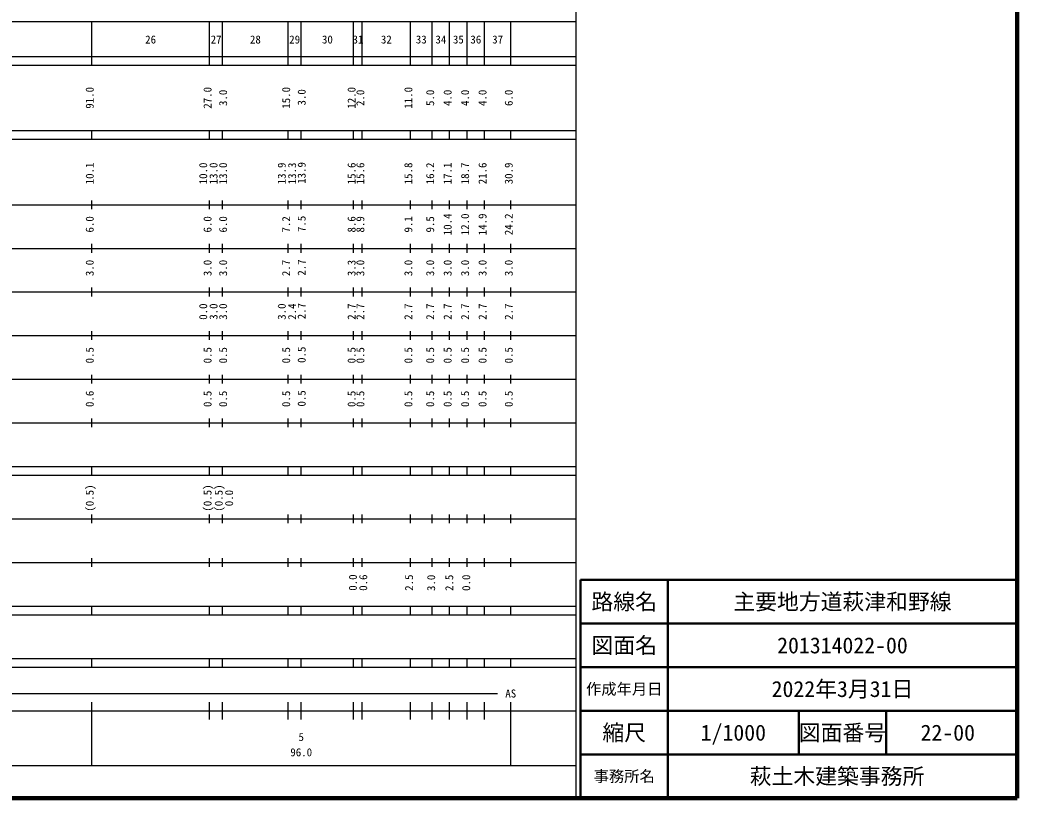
# Model space of a CAD drawing. Units: millimetres on the paper, enlarged 1000 times. Extents: x 40000 to 680000, y 20000 to 380000.
# Drawn here: x 451558 to 680000, y 20000 to 198357 of the extents above; entities that cross this region are included whole.
import ezdxf
from ezdxf.enums import TextEntityAlignment as Align

# ---------------------------------------------------------------- set-up
doc = ezdxf.new("R2010")
doc.units = ezdxf.units.MM
doc.header["$LTSCALE"] = 1000
for name, color, linetype, lineweight in [('M-TTL', 7, 'Continuous', 13), ('M-TTL-BAND', 7, 'Continuous', 25), ('M-TTL-FRAM', 2, 'Continuous', 50), ('M-TTL-LINE', 7, 'Continuous', 50)]:
    doc.layers.add(name, color=color, linetype=linetype, lineweight=lineweight)
doc.layers.add('M-TTL-TXT', color=7, linetype='Continuous')
doc.styles.add('ＭＳ ゴシック', font='')
doc.styles.get('ＭＳ ゴシック').set_extended_font_data('MS Gothic')

msp = doc.modelspace()

# ---------------------------------------------------------------- linework, layer by layer
at = {"layer": 'M-TTL', "color": 2, "lineweight": 140}
for p, q in [((680000, 20000), (680000, 380000)), ((40000, 20000), (680000, 20000))]:
    msp.add_line(p, q, dxfattribs=at)
at = {"layer": 'M-TTL-BAND'}
for p, q in [((579000, 20000), (579000, 370000)), ((68000, 198000), (579000, 198000)), ((468000, 188000), (468000, 198000)), ((495000, 188000), (495000, 198000)), ((498000, 188000), (498000, 198000)), ((513000, 188000), (513000, 198000)), ((516000, 188000), (516000, 198000)), ((528000, 188000), (528000, 198000)), ((530000, 188000), (530000, 198000)), ((541000, 188000), (541000, 198000)), ((546000, 188000), (546000, 198000)), ((550000, 188000), (550000, 198000)), ((554000, 188000), (554000, 198000)), ((558000, 188000), (558000, 198000)), ((564000, 188000), (564000, 198000)), ((40000, 190000), (579000, 190000)), ((40000, 188000), (579000, 188000)), ((40000, 173000), (579000, 173000)), ((468000, 171000), (468000, 173000)), ((495000, 171000), (495000, 173000)), ((498000, 171000), (498000, 173000)), ((513000, 171000), (513000, 173000)), ((516000, 171000), (516000, 173000)), ((528000, 171000), (528000, 173000)), ((530000, 171000), (530000, 173000)), ((541000, 171000), (541000, 173000)), ((546000, 171000), (546000, 173000)), ((550000, 171000), (550000, 173000)), ((554000, 171000), (554000, 173000)), ((558000, 171000), (558000, 173000)), ((564000, 171000), (564000, 173000)), ((40000, 171000), (579000, 171000)), ((40000, 156000), (579000, 156000)), ((468000, 155000), (468000, 157000)), ((495000, 155000), (495000, 157000)), ((498000, 155000), (498000, 157000)), ((513000, 155000), (513000, 157000)), ((516000, 155000), (516000, 157000)), ((528000, 155000), (528000, 157000)), ((530000, 155000), (530000, 157000)), ((541000, 155000), (541000, 157000)), ((546000, 155000), (546000, 157000)), ((550000, 155000), (550000, 157000)), ((554000, 155000), (554000, 157000)), ((558000, 155000), (558000, 157000)), ((564000, 155000), (564000, 157000)), ((468000, 145000), (468000, 147000)), ((495000, 145000), (495000, 147000)), ((498000, 145000), (498000, 147000)), ((513000, 145000), (513000, 147000)), ((516000, 145000), (516000, 147000)), ((528000, 145000), (528000, 147000)), ((530000, 145000), (530000, 147000)), ((541000, 145000), (541000, 147000)), ((546000, 145000), (546000, 147000)), ((550000, 145000), (550000, 147000)), ((554000, 145000), (554000, 147000)), ((558000, 145000), (558000, 147000)), ((564000, 145000), (564000, 147000)), ((46000, 146000), (579000, 146000)), ((52000, 136000), (579000, 136000)), ((468000, 135000), (468000, 137000)), ((495000, 135000), (495000, 137000)), ((498000, 135000), (498000, 137000)), ((513000, 135000), (513000, 137000)), ((516000, 135000), (516000, 137000)), ((528000, 135000), (528000, 137000)), ((530000, 135000), (530000, 137000)), ((541000, 135000), (541000, 137000)), ((546000, 135000), (546000, 137000)), ((550000, 135000), (550000, 137000)), ((554000, 135000), (554000, 137000)), ((558000, 135000), (558000, 137000)), ((564000, 135000), (564000, 137000)), ((46000, 126000), (579000, 126000)), ((468000, 125000), (468000, 127000)), ((495000, 125000), (495000, 127000)), ((498000, 125000), (498000, 127000)), ((513000, 125000), (513000, 127000)), ((516000, 125000), (516000, 127000)), ((528000, 125000), (528000, 127000)), ((530000, 125000), (530000, 127000)), ((541000, 125000), (541000, 127000)), ((546000, 125000), (546000, 127000)), ((550000, 125000), (550000, 127000)), ((554000, 125000), (554000, 127000)), ((558000, 125000), (558000, 127000)), ((564000, 125000), (564000, 127000)), ((468000, 115000), (468000, 117000)), ((495000, 115000), (495000, 117000)), ((498000, 115000), (498000, 117000)), ((513000, 115000), (513000, 117000)), ((516000, 115000), (516000, 117000)), ((528000, 115000), (528000, 117000)), ((530000, 115000), (530000, 117000)), ((541000, 115000), (541000, 117000)), ((546000, 115000), (546000, 117000)), ((550000, 115000), (550000, 117000)), ((554000, 115000), (554000, 117000)), ((558000, 115000), (558000, 117000)), ((564000, 115000), (564000, 117000)), ((52000, 116000), (579000, 116000)), ((46000, 106000), (579000, 106000)), ((468000, 105000), (468000, 107000)), ((495000, 105000), (495000, 107000)), ((498000, 105000), (498000, 107000)), ((513000, 105000), (513000, 107000)), ((516000, 105000), (516000, 107000)), ((528000, 105000), (528000, 107000)), ((530000, 105000), (530000, 107000)), ((541000, 105000), (541000, 107000)), ((546000, 105000), (546000, 107000)), ((550000, 105000), (550000, 107000)), ((554000, 105000), (554000, 107000)), ((558000, 105000), (558000, 107000)), ((564000, 105000), (564000, 107000)), ((40000, 96000), (579000, 96000)), ((468000, 94000), (468000, 96000)), ((495000, 94000), (495000, 96000)), ((498000, 94000), (498000, 96000)), ((513000, 94000), (513000, 96000)), ((516000, 94000), (516000, 96000)), ((528000, 94000), (528000, 96000)), ((530000, 94000), (530000, 96000)), ((541000, 94000), (541000, 96000)), ((546000, 94000), (546000, 96000)), ((550000, 94000), (550000, 96000)), ((554000, 94000), (554000, 96000)), ((558000, 94000), (558000, 96000)), ((564000, 94000), (564000, 96000)), ((40000, 94000), (579000, 94000)), ((468000, 83000), (468000, 85000)), ((495000, 83000), (495000, 85000)), ((498000, 83000), (498000, 85000)), ((513000, 83000), (513000, 85000)), ((516000, 83000), (516000, 85000)), ((528000, 83000), (528000, 85000)), ((530000, 83000), (530000, 85000)), ((541000, 83000), (541000, 85000)), ((546000, 83000), (546000, 85000)), ((550000, 83000), (550000, 85000)), ((554000, 83000), (554000, 85000)), ((558000, 83000), (558000, 85000)), ((564000, 83000), (564000, 85000)), ((49000, 84000), (579000, 84000)), ((40000, 74000), (579000, 74000)), ((468000, 73000), (468000, 75000)), ((495000, 73000), (495000, 75000)), ((498000, 73000), (498000, 75000)), ((513000, 73000), (513000, 75000)), ((516000, 73000), (516000, 75000)), ((528000, 73000), (528000, 75000)), ((530000, 73000), (530000, 75000)), ((541000, 73000), (541000, 75000)), ((546000, 73000), (546000, 75000)), ((550000, 73000), (550000, 75000)), ((554000, 73000), (554000, 75000)), ((558000, 73000), (558000, 75000)), ((564000, 73000), (564000, 75000)), ((40000, 64000), (579000, 64000)), ((468000, 62000), (468000, 64000)), ((495000, 62000), (495000, 64000)), ((498000, 62000), (498000, 64000)), ((513000, 62000), (513000, 64000)), ((516000, 62000), (516000, 64000)), ((528000, 62000), (528000, 64000)), ((530000, 62000), (530000, 64000)), ((541000, 62000), (541000, 64000)), ((546000, 62000), (546000, 64000)), ((550000, 62000), (550000, 64000)), ((554000, 62000), (554000, 64000)), ((558000, 62000), (558000, 64000)), ((564000, 62000), (564000, 64000)), ((40000, 62000), (579000, 62000)), ((40000, 52000), (579000, 52000)), ((468000, 50000), (468000, 52000)), ((495000, 50000), (495000, 52000)), ((498000, 50000), (498000, 52000)), ((513000, 50000), (513000, 52000)), ((516000, 50000), (516000, 52000)), ((528000, 50000), (528000, 52000)), ((530000, 50000), (530000, 52000)), ((541000, 50000), (541000, 52000)), ((546000, 50000), (546000, 52000)), ((550000, 50000), (550000, 52000)), ((554000, 50000), (554000, 52000)), ((558000, 50000), (558000, 52000)), ((564000, 50000), (564000, 52000)), ((40000, 50000), (579000, 50000)), ((71000, 44000), (561000, 44000)), ((468000, 27500), (468000, 42000)), ((495000, 38000), (495000, 42000)), ((498000, 38000), (498000, 42000)), ((513000, 38000), (513000, 42000)), ((516000, 38000), (516000, 42000)), ((528000, 38000), (528000, 42000)), ((530000, 38000), (530000, 42000)), ((541000, 38000), (541000, 42000)), ((546000, 38000), (546000, 42000)), ((550000, 38000), (550000, 42000)), ((554000, 38000), (554000, 42000)), ((558000, 38000), (558000, 42000)), ((564000, 27500), (564000, 42000)), ((40000, 40000), (579000, 40000)), ((68000, 27500), (579000, 27500))]:
    msp.add_line(p, q, dxfattribs=at)
at = {"layer": 'M-TTL-FRAM'}
for p, q in [((680000, 70000), (580000, 70000)), ((580000, 70000), (580000, 20000))]:
    msp.add_line(p, q, dxfattribs=at)
at = {"layer": 'M-TTL-LINE'}
for p, q in [((600000, 70000), (600000, 20000)), ((680000, 60000), (580000, 60000)), ((680000, 50000), (580000, 50000)), ((680000, 40000), (580000, 40000)), ((630000, 40000), (630000, 30000)), ((650000, 40000), (650000, 30000)), ((680000, 30000), (580000, 30000))]:
    msp.add_line(p, q, dxfattribs=at)

# ---------------------------------------------------------------- texts
at = {"layer": 'M-TTL-BAND', "style": 'ＭＳ ゴシック'}
for s, p in [('26', (481500, 192405)), ('27', (496500, 192405)), ('28', (505500, 192405)), ('29', (514500, 192405)), ('30', (522000, 192405)), ('31', (529000, 192405)), ('32', (535500, 192405)), ('33', (543500, 192405)), ('34', (548000, 192405)), ('35', (552000, 192405)), ('36', (556000, 192405)), ('37', (561000, 192405)), ('AS', (564000, 42500)), ('5', (516000, 32523)), ('96.0', (516000, 29033))]:
    msp.add_text(s, height=1833, dxfattribs=at).set_placement(p, align=Align.BOTTOM_CENTER)
for s, p in [('91.0', (469000, 180500)), ('27.0', (496000, 180500)), ('15.0', (514000, 180500)), ('12.0', (529000, 180500)), ('11.0', (542000, 180500)), ('3.0', (499560, 180500)), ('3.0', (517560, 180612)), ('2.0', (531000, 180500)), ('5.0', (547000, 180500)), ('4.0', (551000, 180500)), ('4.0', (555000, 180500)), ('4.0', (559000, 180500)), ('6.0', (565000, 180500)), ('10.1', (469000, 163174)), ('10.0', (495000, 163174)), ('13.0', (497370, 163174)), ('13.0', (499560, 163174)), ('13.9', (513000, 163174)), ('13.3', (515370, 163174)), ('13.9', (517560, 163286)), ('15.6', (529000, 163174)), ('15.6', (531000, 163174)), ('15.8', (542000, 163174)), ('16.2', (547000, 163174)), ('17.1', (551000, 163174)), ('18.7', (555000, 163174)), ('21.6', (559000, 163174)), ('30.9', (565000, 163174)), ('6.0', (469000, 151500)), ('6.0', (496000, 151500)), ('6.0', (499560, 151500)), ('7.2', (514000, 151500)), ('7.5', (517560, 151612)), ('8.6', (529000, 151500)), ('8.9', (531000, 151500)), ('9.1', (542000, 151500)), ('9.5', (547000, 151500)), ('10.4', (551000, 151500)), ('12.0', (555000, 151500)), ('14.9', (559000, 151500)), ('24.2', (565000, 151500)), ('3.0', (469000, 141500)), ('3.0', (496000, 141500)), ('3.0', (499560, 141500)), ('2.7', (514000, 141500)), ('2.7', (517560, 141612)), ('3.3', (529000, 141500)), ('3.0', (531000, 141500)), ('3.0', (542000, 141500)), ('3.0', (547000, 141500)), ('3.0', (551000, 141500)), ('3.0', (555000, 141500)), ('3.0', (559000, 141500)), ('3.0', (565000, 141500)), ('0.0', (495000, 131500)), ('3.0', (497370, 131500)), ('3.0', (499560, 131500)), ('3.0', (513000, 131500)), ('2.4', (515370, 131500)), ('2.7', (517560, 131612)), ('2.7', (529000, 131500)), ('2.7', (531000, 131500)), ('2.7', (542000, 131500)), ('2.7', (547000, 131500)), ('2.7', (551000, 131500)), ('2.7', (555000, 131500)), ('2.7', (559000, 131500)), ('2.7', (565000, 131500)), ('0.5', (469000, 121500)), ('0.5', (496000, 121500)), ('0.5', (499560, 121500)), ('0.5', (514000, 121500)), ('0.5', (517560, 121612)), ('0.5', (529000, 121500)), ('0.5', (531000, 121500)), ('0.5', (542000, 121500)), ('0.5', (547000, 121500)), ('0.5', (551000, 121500)), ('0.5', (555000, 121500)), ('0.5', (559000, 121500)), ('0.5', (565000, 121500)), ('0.6', (469000, 111500)), ('0.5', (496000, 111500)), ('0.5', (499560, 111500)), ('0.5', (514000, 111500)), ('0.5', (517560, 111612)), ('0.5', (529000, 111500)), ('0.5', (531000, 111500)), ('0.5', (542000, 111500)), ('0.5', (547000, 111500)), ('0.5', (551000, 111500)), ('0.5', (555000, 111500)), ('0.5', (559000, 111500)), ('0.5', (565000, 111500)), ('(0.5)', (469000, 88764)), ('(0.5)', (496000, 88764)), ('(0.5)', (498560, 88764)), ('0.0', (500930, 88764)), ('0.0', (529287, 69394)), ('0.6', (531666, 69376)), ('2.5', (542162, 69376)), ('3.0', (547229, 69329)), ('2.5', (551376, 69337)), ('0.0', (555258, 69354))]:
    msp.add_text(s, height=1833, rotation=90, dxfattribs=at).set_placement(p, align=Align.BOTTOM_CENTER)
at = {"layer": 'M-TTL-TXT', "style": 'ＭＳ ゴシック'}
for s, height, p in [('路線名', 3666, (590000, 65000)), ('路線名', 3666, (590000, 65000)), ('主要地方道萩津和野線', 3666, (640000, 65000)), ('図面名', 3666, (590000, 55000)), ('図面名', 3666, (590000, 55000)), ('201314022-00', 3666, (640000, 55000)), ('作成年月日', 2566, (590000, 45000)), ('作成年月日', 2566, (590000, 45000)), ('2022年3月31日', 3666, (640000, 45000)), ('縮尺', 3666, (590000, 35000)), ('縮尺', 3666, (590000, 35000)), ('1/1000', 3666, (615000, 35000)), ('図面番号', 3666, (640000, 35000)), ('図面番号', 3666, (640000, 35000)), ('22-00', 3666, (664125, 35000)), ('事務所名', 2566, (590000, 25000)), ('事務所名', 2566, (590000, 25000)), ('萩土木建築事務所 ', 3666, (640000, 25000))]:
    msp.add_text(s, height=height, dxfattribs=at).set_placement(p, align=Align.MIDDLE_CENTER)

doc.saveas('drawing.dxf')
